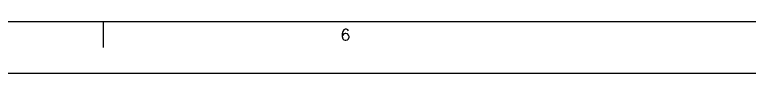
# Model space of a CAD drawing. Header units: millimetres. Extents: x -312439 to 477422, y -331570 to 212570.
# Drawn here: x 363282 to 370415, y 149850 to 150350 of the extents above; entities that cross this region are included whole.
import ezdxf

# ---------------------------------------------------------------- set-up
doc = ezdxf.new("R2010")
doc.units = ezdxf.units.MM
doc.layers.add('FORMATO A1', color=1, linetype='Continuous')

# ---------------------------------------------------------------- blocks, each defined once
blk = doc.blocks.new('A$C2D342850')
at = {"layer": 'FORMATO A1', "color": 2, "linetype": 'Continuous'}
blk.add_line((83100, -58400), (2500, -58400), dxfattribs=at)
at = {"layer": 'FORMATO A1', "color": 1, "linetype": 'Continuous'}
for p, q in [((52500, -58400), (52500, -58900)), ((0, -59400), (84100, -59400))]:
    blk.add_line(p, q, dxfattribs=at)
blk.add_lwpolyline([(57262.7, -58574.37), (57252.39, -58553.75), (57221.45, -58543.44), (57200.83, -58543.44), (57169.89, -58553.75), (57149.26, -58584.69), (57138.95, -58636.25), (57138.95, -58687.81), (57149.26, -58729.06), (57169.89, -58749.69), (57200.83, -58760), (57211.14, -58760), (57242.08, -58749.69), (57262.7, -58729.06), (57273.01, -58698.12), (57273.01, -58687.81), (57262.7, -58656.87), (57242.08, -58636.25), (57211.14, -58625.94), (57200.83, -58625.94), (57169.89, -58636.25), (57149.26, -58656.87), (57138.95, -58687.81)], dxfattribs=at)

msp = doc.modelspace()

# ---------------------------------------------------------------- linework, layer by layer
at = {"layer": 'FORMATO A1', "color": 2, "linetype": 'Continuous'}
msp.add_line((379442.032, 150349.523, 0), (339142.032, 150349.523, 0), dxfattribs=at)
at = {"layer": 'FORMATO A1', "color": 1, "linetype": 'Continuous'}
msp.add_line((337892.032, 149849.523, 0), (379942.032, 149849.523, 0), dxfattribs=at)

# ---------------------------------------------------------------- block references
at = {"layer": 'FORMATO A1', "xscale": 0.5, "yscale": 0.5, "zscale": 0.5}
msp.add_blockref('A$C2D342850', (337892.032, 179549.523, 0), dxfattribs=at)

doc.saveas('drawing.dxf')
